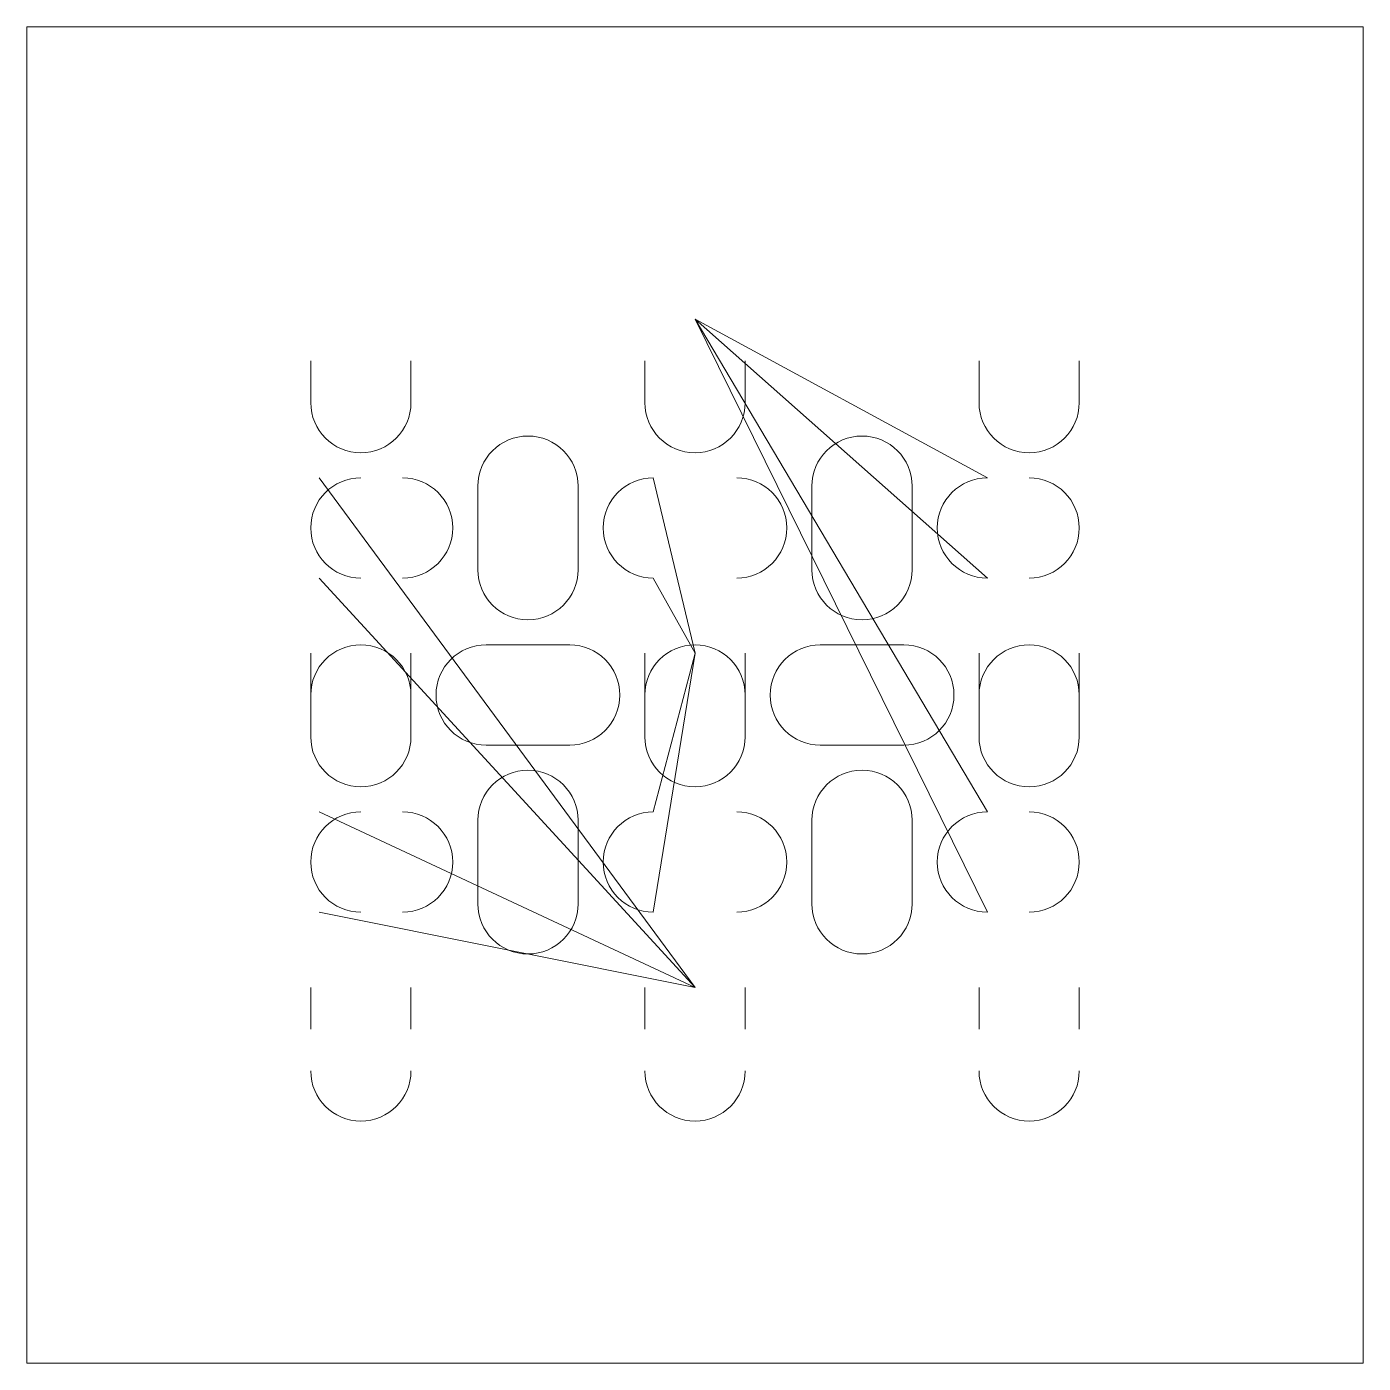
# Model space of a CAD drawing. Header units: metres. Extents: x 0 to 80, y 0 to 80.
import ezdxf

# ---------------------------------------------------------------- set-up
doc = ezdxf.new("R2010")
doc.units = ezdxf.units.M
doc.layers.add('TOP', color=1, linetype='Continuous', lineweight=0)

msp = doc.modelspace()

# ---------------------------------------------------------------- linework, layer by layer
at = {"layer": 'TOP'}
for p, q in [((80, 80), (0, 80)), ((0, 80), (0, 0)), ((80, 0), (80, 80)), ((57.5, 33), (40, 62.5)), ((57.5, 27), (40, 62.5)), ((57.5, 53), (40, 62.5)), ((57.5, 47), (40, 62.5)), ((17, 57.5), (17, 60)), ((23, 57.5), (23, 60)), ((37, 57.5), (37, 60)), ((43, 57.5), (43, 60)), ((57, 57.5), (57, 60)), ((63, 57.5), (63, 60)), ((17.5, 53), (40, 22.5)), ((37.5, 53), (40, 42.5)), ((27, 47.5), (27, 52.5)), ((33, 47.5), (33, 52.5)), ((47, 47.5), (47, 52.5)), ((53, 47.5), (53, 52.5)), ((17.5, 47), (40, 22.5)), ((37.5, 47), (40, 42.5)), ((17, 37.5), (17, 42.5)), ((23, 37.5), (23, 42.5)), ((27.5, 43), (32.5, 43)), ((37, 37.5), (37, 42.5)), ((37.5, 33), (40, 42.5)), ((37.5, 27), (40, 42.5)), ((43, 37.5), (43, 42.5)), ((47.5, 43), (52.5, 43)), ((57, 37.5), (57, 42.5)), ((63, 37.5), (63, 42.5)), ((27.5, 37), (32.5, 37)), ((47.5, 37), (52.5, 37)), ((17.5, 33), (40, 22.5)), ((27, 27.5), (27, 32.5)), ((33, 27.5), (33, 32.5)), ((47, 27.5), (47, 32.5)), ((53, 27.5), (53, 32.5)), ((17.5, 27), (40, 22.5)), ((17, 20), (17, 22.5)), ((23, 20), (23, 22.5)), ((37, 20), (37, 22.5)), ((43, 20), (43, 22.5)), ((57, 20), (57, 22.5)), ((63, 20), (63, 22.5)), ((0, 0), (80, 0))]:
    msp.add_line(p, q, dxfattribs=at)
for centre, start, end in [((20, 57.5), -180, 0), ((40, 57.5), -180, 0), ((60, 57.5), -180, 0), ((30, 52.5), 0, 180), ((50, 52.5), 0, 180), ((20, 50), -270, -90), ((22.5, 50), -90, 90), ((37.5, 50), -270, -90), ((42.5, 50), -90, 90), ((57.5, 50), -270, -90), ((60, 50), -90, 90), ((30, 47.5), -180, 0), ((50, 47.5), -180, 0), ((20, 40), 0, 180), ((20, 40), 0, 180), ((20, 40), 0, 180), ((27.5, 40), -270, -90), ((32.5, 40), -90, 90), ((40, 40), 0, 180), ((40, 40), 0, 180), ((40, 40), 0, 180), ((47.5, 40), -270, -90), ((52.5, 40), -90, 90), ((60, 40), 0, 180), ((60, 40), 0, 180), ((60, 40), 0, 180), ((20, 37.5), -180, 0), ((40, 37.5), -180, 0), ((60, 37.5), -180, 0), ((30, 32.5), 0, 180), ((50, 32.5), 0, 180), ((20, 30), -270, -90), ((22.5, 30), -90, 90), ((37.5, 30), -270, -90), ((42.5, 30), -90, 90), ((57.5, 30), -270, -90), ((60, 30), -90, 90), ((30, 27.5), -180, 0), ((50, 27.5), -180, 0), ((20, 17.5), -180, 0), ((40, 17.5), -180, 0), ((60, 17.5), -180, 0)]:
    msp.add_arc(centre, 3, start, end, dxfattribs=at)

doc.saveas('drawing.dxf')
